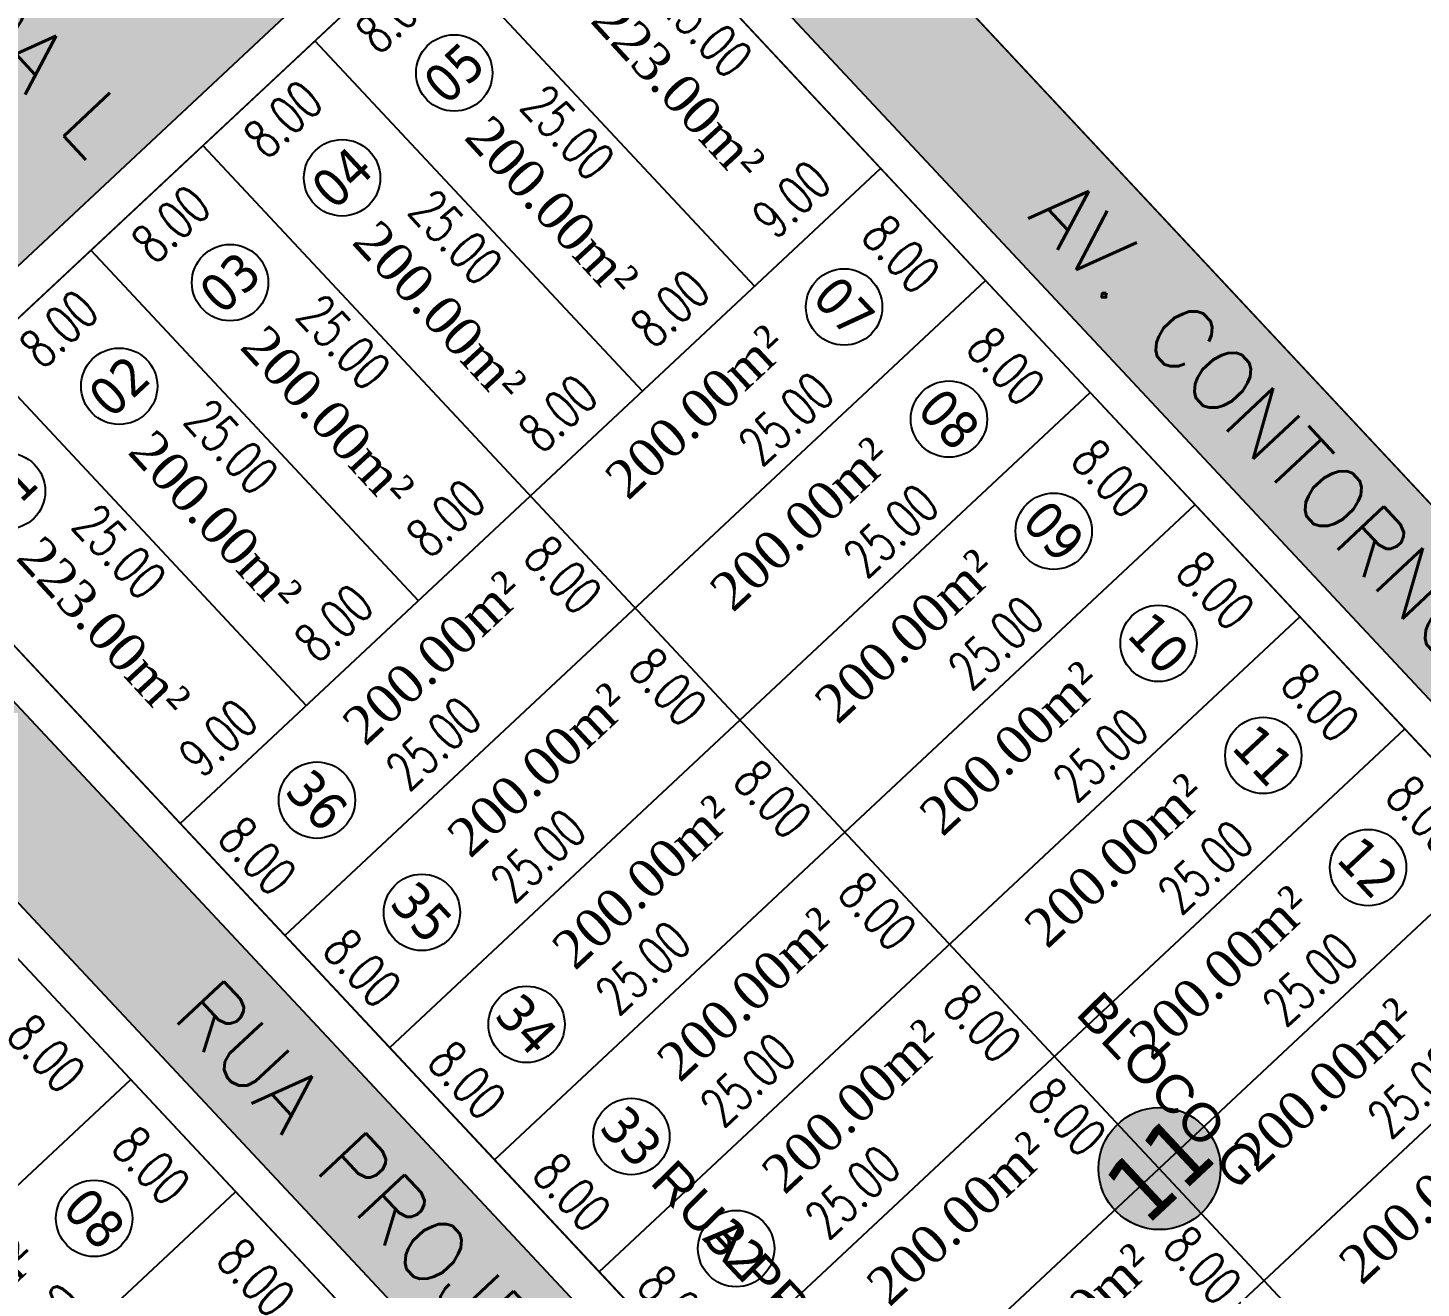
# Model space of a CAD drawing. Header units: metres. Extents: x 437145 to 437701, y 9614495 to 9615043.
# Drawn here: x 437514.5 to 437587.1, y 9614901.4 to 9614967.1 of the extents above; entities that cross this region are included whole.
import ezdxf
from ezdxf.enums import TextEntityAlignment as Align

# ---------------------------------------------------------------- set-up
doc = ezdxf.new("R2010")
doc.units = ezdxf.units.M
doc.header["$PDMODE"] = 35
doc.header["$PDSIZE"] = 0.1
for name, color, linetype in [('ADUTORA', 90, 'Continuous'), ('Auxiliar', 7, 'Continuous'), ('COTAS', 10, 'Continuous'), ('Layer3', 1, 'Continuous'), ('M_FIO', 32, 'Continuous'), ('ÁREA', 7, 'Continuous')]:
    doc.layers.add(name, color=color, linetype=linetype)
doc.styles.add('ARIAL', font='arial.ttf')
doc.styles.add('COTAS', font='romans.shx', dxfattribs={"width": 0.7})
doc.styles.add('symplex', font='simplex.shx', dxfattribs={"bigfont": 'bigfont.shx'})
doc.styles.add('tahoma', font='tahoma.ttf')
doc.styles.add('ÁREA', font='times.ttf', dxfattribs={"height": 2})
doc.dimstyles.new('C-75', dxfattribs={"dimtxt": 2, "dimasz": 0.2, "dimexe": 0, "dimexo": 0, "dimgap": 1, "dimtad": 0, "dimzin": 4, "dimdsep": 46, "dimtxsty": 'COTAS', "dimblk1": 'BOL-COT', "dimblk2": 'BOL-COT', "dimsah": 1, "dimcen": 0.1, "dimse1": 1, "dimse2": 1, "dimsd1": 1, "dimsd2": 1, "dimclrd": 8, "dimclre": 256, "dimaunit": 1, "dimadec": 3, "dimazin": 0, "dimtfac": 0.5, "dimtix": 1, "dimtmove": 0, "dimatfit": 3, "dimldrblk": 'BOL-COT', "dimfxl": 1, "dimtolj": 1, "dimtzin": 0, "dimarcsym": 0})

# ---------------------------------------------------------------- blocks, each defined once
blk = doc.blocks.new('*D647')
at = {"layer": 'Defpoints', "color": 0, "transparency": 16777216}
for p in [(2793.273579021707, 1125.55573988739), (2790.994144140942, 1117.555658841572), (2793.273863447621, 1117.555739892978)]:
    blk.add_point(p, dxfattribs=at)
at = {"layer": 'Layer3', "transparency": 16777216, "insert": (2790.994001927984, 1121.555658838777), "char_height": 2, "attachment_point": 5, "rotation": 270.0020370505597, "style": 'COTAS'}
blk.add_mtext('\\A1;8.00', dxfattribs=at)
blk = doc.blocks.new('BOL-COT')
at = {"layer": 'COTAS'}
for p, q in [((-1.999999999999943, 8.53e-14), (2, 8.53e-14)), ((0, -2.999999999999971), (0, 3.000000000000028))]:
    blk.add_line(p, q, dxfattribs=at)
blk.add_circle((0, 0), 0.4, dxfattribs=at)
blk = doc.blocks.new('*D648')
at = {"layer": 'Defpoints', "color": 0, "transparency": 16777216}
for p in [(2768.273797861788, 1119.39858525652), (2768.273863412579, 1117.554851064789), (2793.273863446806, 1117.555739896703)]:
    blk.add_point(p, dxfattribs=at)
at = {"layer": 'Layer3', "transparency": 16777216, "insert": (2780.773797878901, 1119.399029672477), "char_height": 2, "attachment_point": 5, "rotation": 0.00203705268987296, "style": 'COTAS'}
blk.add_mtext('\\A1;25.00', dxfattribs=at)
blk = doc.blocks.new('*D652')
at = {"layer": 'Defpoints', "color": 0, "transparency": 16777216}
for p in [(2793.273863447738, 1117.55573989484), (2790.994428563073, 1109.55565884187), (2793.274147872605, 1109.555739892978)]:
    blk.add_point(p, dxfattribs=at)
at = {"layer": 'Layer3', "transparency": 16777216, "insert": (2790.994286350639, 1113.555658842802), "char_height": 2, "attachment_point": 5, "rotation": 270.0020370430539, "style": 'COTAS'}
blk.add_mtext('\\A1;8.00', dxfattribs=at)
blk = doc.blocks.new('*D653')
at = {"layer": 'Defpoints', "color": 0, "transparency": 16777216}
for p in [(2768.274082287046, 1111.398585262108), (2768.274147837563, 1109.554851068515), (2793.274147871905, 1109.555739896703)]:
    blk.add_point(p, dxfattribs=at)
at = {"layer": 'Layer3', "transparency": 16777216, "insert": (2780.774082304217, 1111.399029676202), "char_height": 2, "attachment_point": 5, "rotation": 0.002037044152142905, "style": 'COTAS'}
blk.add_mtext('\\A1;25.00', dxfattribs=at)
blk = doc.blocks.new('*D657')
at = {"layer": 'Defpoints', "color": 0, "transparency": 16777216}
for p in [(2793.274147871788, 1109.55573989484), (2790.994712982757, 1101.555658851133), (2793.27443229683, 1101.55573990229)]:
    blk.add_point(p, dxfattribs=at)
at = {"layer": 'Layer3', "transparency": 16777216, "insert": (2790.994570770236, 1105.555658847408), "char_height": 2, "attachment_point": 5, "rotation": 270.0020370443069, "style": 'COTAS'}
blk.add_mtext('\\A1;8.00', dxfattribs=at)
blk = doc.blocks.new('*D658')
at = {"layer": 'Defpoints', "color": 0, "transparency": 16777216}
for p in [(2768.274366710845, 1103.398585258383), (2768.274432261498, 1101.554851075965), (2793.274432296132, 1101.555739906016)]:
    blk.add_point(p, dxfattribs=at)
at = {"layer": 'Layer3', "transparency": 16777216, "insert": (2780.774366728162, 1103.399029673408), "char_height": 2, "attachment_point": 5, "rotation": 0.0020370484209592315, "style": 'COTAS'}
blk.add_mtext('\\A1;25.00', dxfattribs=at)
blk = doc.blocks.new('*D722')
at = {"layer": 'Defpoints', "color": 0, "transparency": 16777216}
for p in [(2821.273511897508, 1127.716864643949), (2813.27357901088, 1125.556450350541), (2821.273579007505, 1125.556698887009)]:
    blk.add_point(p, dxfattribs=at)
at = {"layer": 'Layer3', "transparency": 16777216, "insert": (2817.273511899196, 1127.716740375716), "char_height": 2, "attachment_point": 5, "rotation": 0.001780011330904938, "style": 'COTAS'}
blk.add_mtext('\\A1;8.00', dxfattribs=at)
blk = doc.blocks.new('*D723')
at = {"layer": 'Defpoints', "color": 0, "transparency": 16777216}
for p in [(2813.272690180597, 1150.556414440605), (2821.272690175241, 1150.556698445561), (2821.272755836794, 1148.70710951123)]:
    blk.add_point(p, dxfattribs=at)
at = {"layer": 'Layer3', "transparency": 16777216, "insert": (2817.272755839471, 1148.706967508751), "char_height": 2, "attachment_point": 5, "rotation": 0.002034035671423687, "style": 'COTAS'}
blk.add_mtext('\\A1;8.00', dxfattribs=at)
blk = doc.blocks.new('*D724')
at = {"layer": 'Defpoints', "color": 0, "transparency": 16777216}
for p in [(2821.272690175241, 1150.556698445561), (2819.643103538745, 1125.556676815175), (2821.273579005642, 1125.556734783906)]:
    blk.add_point(p, dxfattribs=at)
at = {"layer": 'Layer3', "transparency": 16777216, "insert": (2819.642659123545, 1138.056658646003), "char_height": 2, "attachment_point": 5, "rotation": 270.0020370521852, "style": 'COTAS'}
blk.add_mtext('\\A1;25.00', dxfattribs=at)
blk = doc.blocks.new('*D725')
at = {"layer": 'Defpoints', "color": 0, "transparency": 16777216}
for p in [(2813.272690180771, 1150.556414023373), (2811.643103547942, 1125.556392389325), (2813.273579010181, 1125.556450357992)]:
    blk.add_point(p, dxfattribs=at)
at = {"layer": 'Layer3', "transparency": 16777216, "insert": (2811.642659133237, 1138.056374222016), "char_height": 2, "attachment_point": 5, "rotation": 270.002037049917, "style": 'COTAS'}
blk.add_mtext('\\A1;25.00', dxfattribs=at)
blk = doc.blocks.new('*D726')
at = {"layer": 'Defpoints', "color": 0, "transparency": 16777216}
for p in [(2829.273511892401, 1127.717149038199), (2821.273579005176, 1125.556734735477), (2829.273579001392, 1125.556983268219)]:
    blk.add_point(p, dxfattribs=at)
at = {"layer": 'Layer3', "transparency": 16777216, "insert": (2825.273511894294, 1127.717024771828), "char_height": 2, "attachment_point": 5, "rotation": 0.001779984650569426, "style": 'COTAS'}
blk.add_mtext('\\A1;8.00', dxfattribs=at)
blk = doc.blocks.new('*D727')
at = {"layer": 'Defpoints', "color": 0, "transparency": 16777216}
for p in [(2821.272690175707, 1150.556698821816), (2829.272690170469, 1150.556982830498), (2829.272755832883, 1148.707393901753)]:
    blk.add_point(p, dxfattribs=at)
at = {"layer": 'Layer3', "transparency": 16777216, "insert": (2825.272755835502, 1148.707251897413), "char_height": 2, "attachment_point": 5, "rotation": 0.002034062351822228, "style": 'COTAS'}
blk.add_mtext('\\A1;8.00', dxfattribs=at)
blk = doc.blocks.new('*D728')
at = {"layer": 'Defpoints', "color": 0, "transparency": 16777216}
for p in [(2829.272690170468, 1150.556982830498), (2827.643103535253, 1125.55696119645), (2829.273578999879, 1125.557019165116)]:
    blk.add_point(p, dxfattribs=at)
at = {"layer": 'Layer3', "transparency": 16777216, "insert": (2827.642659120547, 1138.056943029141), "char_height": 2, "attachment_point": 5, "rotation": 270.002037049917, "style": 'COTAS'}
blk.add_mtext('\\A1;25.00', dxfattribs=at)
blk = doc.blocks.new('*D729')
at = {"layer": 'Defpoints', "color": 0, "transparency": 16777216}
for p in [(2837.273511886972, 1127.717433495778), (2829.273579000577, 1125.557019200507), (2837.273578996968, 1125.557267736974)]:
    blk.add_point(p, dxfattribs=at)
at = {"layer": 'Layer3', "transparency": 16777216, "insert": (2833.273511888777, 1127.717309227544), "char_height": 2, "attachment_point": 5, "rotation": 0.001780011330956504, "style": 'COTAS'}
blk.add_mtext('\\A1;8.00', dxfattribs=at)
blk = doc.blocks.new('*D730')
at = {"layer": 'Defpoints', "color": 0, "transparency": 16777216}
for p in [(2829.272690172273, 1150.556983292434), (2837.272690166045, 1150.557267299253), (2837.272755828028, 1148.707678376097)]:
    blk.add_point(p, dxfattribs=at)
at = {"layer": 'Layer3', "transparency": 16777216, "insert": (2833.272755831142, 1148.707536372687), "char_height": 2, "attachment_point": 5, "rotation": 0.0020340490118521404, "style": 'COTAS'}
blk.add_mtext('\\A1;8.00', dxfattribs=at)
blk = doc.blocks.new('*D731')
at = {"layer": 'Defpoints', "color": 0, "transparency": 16777216}
for p in [(2837.272690166044, 1150.557267299253), (2835.643103528558, 1125.557245663343), (2837.273578995455, 1125.557303632009)]:
    blk.add_point(p, dxfattribs=at)
at = {"layer": 'Layer3', "transparency": 16777216, "insert": (2835.642659113853, 1138.057227496965), "char_height": 2, "attachment_point": 5, "rotation": 270.00203704991685, "style": 'COTAS'}
blk.add_mtext('\\A1;25.00', dxfattribs=at)
blk = doc.blocks.new('*D732')
at = {"layer": 'Defpoints', "color": 0, "transparency": 16777216}
for p in [(2845.273511881929, 1127.71771792728), (2837.273578996095, 1125.557303624558), (2845.273578992428, 1125.557552162889)]:
    blk.add_point(p, dxfattribs=at)
at = {"layer": 'Layer3', "transparency": 16777216, "insert": (2841.273511883763, 1127.717593658115), "char_height": 2, "attachment_point": 5, "rotation": 0.0017800246711844204, "style": 'COTAS'}
blk.add_mtext('\\A1;8.00', dxfattribs=at)
blk = doc.blocks.new('*D733')
at = {"layer": 'Defpoints', "color": 0, "transparency": 16777216}
for p in [(2837.272690166626, 1150.557267718348), (2845.272690161272, 1150.557551725167), (2845.272755823255, 1148.70796279456)]:
    blk.add_point(p, dxfattribs=at)
at = {"layer": 'Layer3', "transparency": 16777216, "insert": (2841.272755825933, 1148.707820791151), "char_height": 2, "attachment_point": 5, "rotation": 0.002034049011634416, "style": 'COTAS'}
blk.add_mtext('\\A1;8.00', dxfattribs=at)
blk = doc.blocks.new('*D734')
at = {"layer": 'Defpoints', "color": 0, "transparency": 16777216}
for p in [(2845.272690161271, 1150.557551725167), (2843.643103528209, 1125.557530091124), (2845.273578990623, 1125.557588059786)]:
    blk.add_point(p, dxfattribs=at)
at = {"layer": 'Layer3', "transparency": 16777216, "insert": (2843.642659113534, 1138.057511923814), "char_height": 2, "attachment_point": 5, "rotation": 270.0020370497836, "style": 'COTAS'}
blk.add_mtext('\\A1;25.00', dxfattribs=at)
blk = doc.blocks.new('*D735')
at = {"layer": 'Defpoints', "color": 0, "transparency": 16777216}
for p in [(2854.272761271766, 1148.557908017519), (2852.536903860537, 1125.557846293591), (2854.273578996154, 1125.557908038008)]:
    blk.add_point(p, dxfattribs=at)
at = {"layer": 'Layer3', "transparency": 16777216, "insert": (2852.536494998343, 1137.057846283346), "char_height": 2, "attachment_point": 5, "rotation": 270.0020370502701, "style": 'COTAS'}
blk.add_mtext('\\A1;23.00', dxfattribs=at)
blk = doc.blocks.new('*D736')
at = {"layer": 'Defpoints', "color": 0, "transparency": 16777216}
for p in [(2813.273511304741, 1127.460784379723), (2804.273579016061, 1125.556130377907), (2813.273579010182, 1125.556450357992)]:
    blk.add_point(p, dxfattribs=at)
at = {"layer": 'Layer3', "transparency": 16777216, "insert": (2808.773511307681, 1127.460624389681), "char_height": 2, "attachment_point": 5, "rotation": 0.002037056488560226, "style": 'COTAS'}
blk.add_mtext('\\A1;9.00', dxfattribs=at)
blk = doc.blocks.new('*D737')
at = {"layer": 'Defpoints', "color": 0, "transparency": 16777216}
for p in [(2845.273508262504, 1127.557888795021), (2845.273578991089, 1125.557589806947), (2854.27357899429, 1125.557908038008)]:
    blk.add_point(p, dxfattribs=at)
at = {"layer": 'Layer3', "transparency": 16777216, "insert": (2849.773508264105, 1127.558047910552), "char_height": 2, "attachment_point": 5, "rotation": 0.0020259218552181155, "style": 'COTAS'}
blk.add_mtext('\\A1;9.00', dxfattribs=at)
blk = doc.blocks.new('*D738')
at = {"layer": 'Defpoints', "color": 0, "transparency": 16777216}
for p in [(2854.27357899499, 1125.557908034283), (2851.994144115272, 1117.557826988465), (2854.273863420904, 1117.557908039871)]:
    blk.add_point(p, dxfattribs=at)
at = {"layer": 'Layer3', "transparency": 16777216, "insert": (2851.994001902314, 1121.557826985671), "char_height": 2, "attachment_point": 5, "rotation": 270.0020370505597, "style": 'COTAS'}
blk.add_mtext('\\A1;8.00', dxfattribs=at)
blk = doc.blocks.new('*D739')
at = {"layer": 'Defpoints', "color": 0, "transparency": 16777216}
for p in [(2829.273797834955, 1119.400753399688), (2829.273863385746, 1117.557019211683), (2854.273863420089, 1117.557908043596)]:
    blk.add_point(p, dxfattribs=at)
at = {"layer": 'Layer3', "transparency": 16777216, "insert": (2841.773797852127, 1119.401197815645), "char_height": 2, "attachment_point": 5, "rotation": 0.00203705268987296, "style": 'COTAS'}
blk.add_mtext('\\A1;25.00', dxfattribs=at)
blk = doc.blocks.new('*D740')
at = {"layer": 'Defpoints', "color": 0, "transparency": 16777216}
for p in [(2804.273579016061, 1125.556130377907), (2804.273863442789, 1117.556130381632), (2806.066027739051, 1117.556194099061)]:
    blk.add_point(p, dxfattribs=at)
at = {"layer": 'Layer3', "transparency": 16777216, "insert": (2806.065885525686, 1121.556194097198), "char_height": 2, "attachment_point": 5, "rotation": 270.0020370563956, "style": 'COTAS'}
blk.add_mtext('\\A1;8.00', dxfattribs=at)
blk = doc.blocks.new('*D741')
at = {"layer": 'Defpoints', "color": 0, "transparency": 16777216}
for p in [(2825.176768655447, 1125.379017811599), (2825.177053081594, 1117.37901781905), (2827.707675359877, 1117.379107790943)]:
    blk.add_point(p, dxfattribs=at)
at = {"layer": 'Layer3', "transparency": 16777216, "insert": (2827.707533146803, 1121.379107792261), "char_height": 2, "attachment_point": 5, "rotation": 270.00203705222765, "style": 'COTAS'}
blk.add_mtext('\\A1;8.00', dxfattribs=at)
blk = doc.blocks.new('*D742')
at = {"layer": 'Defpoints', "color": 0, "transparency": 16777216}
for p in [(2829.273073322261, 1119.592202477488), (2804.273863756529, 1117.547313653264), (2829.273863426026, 1117.557019213545)]:
    blk.add_point(p, dxfattribs=at)
at = {"layer": 'Layer3', "transparency": 16777216, "insert": (2816.773073487513, 1119.587349697347), "char_height": 2, "attachment_point": 5, "rotation": 0.022243504855019167, "style": 'COTAS'}
blk.add_mtext('\\A1;25.00', dxfattribs=at)
blk = doc.blocks.new('*D743')
at = {"layer": 'Defpoints', "color": 0, "transparency": 16777216}
for p in [(2854.273863420904, 1117.557908039871), (2851.99442854107, 1109.557826992439), (2854.274147845945, 1109.557908043596)]:
    blk.add_point(p, dxfattribs=at)
at = {"layer": 'Layer3', "transparency": 16777216, "insert": (2851.99428632855, 1113.557826990576), "char_height": 2, "attachment_point": 5, "rotation": 270.002037044306, "style": 'COTAS'}
blk.add_mtext('\\A1;8.00', dxfattribs=at)
blk = doc.blocks.new('*D744')
at = {"layer": 'Defpoints', "color": 0, "transparency": 16777216}
for p in [(2829.27408226025, 1111.400753410864), (2829.274147810904, 1109.557019217271), (2854.274147845247, 1109.557908047322)]:
    blk.add_point(p, dxfattribs=at)
at = {"layer": 'Layer3', "transparency": 16777216, "insert": (2841.77408227742, 1111.401197825889), "char_height": 2, "attachment_point": 5, "rotation": 0.002037048421005068, "style": 'COTAS'}
blk.add_mtext('\\A1;25.00', dxfattribs=at)
blk = doc.blocks.new('*D745')
at = {"layer": 'Defpoints', "color": 0, "transparency": 16777216}
for p in [(2804.273863441859, 1117.556130381632), (2804.274147867714, 1109.556130383495), (2806.06631216415, 1109.556194100728)]:
    blk.add_point(p, dxfattribs=at)
at = {"layer": 'Layer3', "transparency": 16777216, "insert": (2806.066169951222, 1113.556194099797), "char_height": 2, "attachment_point": 5, "rotation": 270.0020370501418, "style": 'COTAS'}
blk.add_mtext('\\A1;8.00', dxfattribs=at)
blk = doc.blocks.new('*D746')
at = {"layer": 'Defpoints', "color": 0, "transparency": 16777216}
for p in [(2825.177053080547, 1117.379017815325), (2825.177337506577, 1109.379017822775), (2827.707959786315, 1109.379107794632)]:
    blk.add_point(p, dxfattribs=at)
at = {"layer": 'Layer3', "transparency": 16777216, "insert": (2827.707817573299, 1113.379107801575), "char_height": 2, "attachment_point": 5, "rotation": 270.00203705139387, "style": 'COTAS'}
blk.add_mtext('\\A1;8.00', dxfattribs=at)
blk = doc.blocks.new('*D747')
at = {"layer": 'Defpoints', "color": 0, "transparency": 16777216}
for p in [(2829.273357747963, 1111.592202486801), (2804.274148181512, 1109.547313655126), (2829.274147851882, 1109.557019217271)]:
    blk.add_point(p, dxfattribs=at)
at = {"layer": 'Layer3', "transparency": 16777216, "insert": (2816.773357912779, 1111.587349705729), "char_height": 2, "attachment_point": 5, "rotation": 0.02224350912310243, "style": 'COTAS'}
blk.add_mtext('\\A1;25.00', dxfattribs=at)
blk = doc.blocks.new('*D748')
at = {"layer": 'Defpoints', "color": 0, "transparency": 16777216}
for p in [(2854.27414784513, 1109.557908045459), (2851.994712963491, 1101.557827001802), (2854.274432269996, 1101.557908052909)]:
    blk.add_point(p, dxfattribs=at)
at = {"layer": 'Layer3', "transparency": 16777216, "insert": (2851.994570751058, 1105.557826998077), "char_height": 2, "attachment_point": 5, "rotation": 270.00203704305625, "style": 'COTAS'}
blk.add_mtext('\\A1;8.00', dxfattribs=at)
blk = doc.blocks.new('*D749')
at = {"layer": 'Defpoints', "color": 0, "transparency": 16777216}
for p in [(2829.274366684222, 1103.400753412726), (2829.274432235013, 1101.557019224721), (2854.274432269298, 1101.557908056635)]:
    blk.add_point(p, dxfattribs=at)
at = {"layer": 'Layer3', "transparency": 16777216, "insert": (2841.774366701365, 1103.401197828683), "char_height": 2, "attachment_point": 5, "rotation": 0.00203705268987296, "style": 'COTAS'}
blk.add_mtext('\\A1;25.00', dxfattribs=at)
blk = doc.blocks.new('*D750')
at = {"layer": 'Defpoints', "color": 0, "transparency": 16777216}
for p in [(2804.274147866027, 1109.55613038722), (2804.274432291999, 1101.556130396533), (2806.066596589017, 1101.556194113793)]:
    blk.add_point(p, dxfattribs=at)
at = {"layer": 'Layer3', "transparency": 16777216, "insert": (2806.066454376031, 1105.556194109137), "char_height": 2, "attachment_point": 5, "rotation": 270.0020370509775, "style": 'COTAS'}
blk.add_mtext('\\A1;8.00', dxfattribs=at)
blk = doc.blocks.new('*D751')
at = {"layer": 'Defpoints', "color": 0, "transparency": 16777216}
for p in [(2825.177337504714, 1109.379017822775), (2825.177621931502, 1101.379017830226), (2827.708244212374, 1101.379107802322)]:
    blk.add_point(p, dxfattribs=at)
at = {"layer": 'Layer3', "transparency": 16777216, "insert": (2827.70810199898, 1105.379107795987), "char_height": 2, "attachment_point": 5, "rotation": 270.0020370568134, "style": 'COTAS'}
blk.add_mtext('\\A1;8.00', dxfattribs=at)
blk = doc.blocks.new('*D752')
at = {"layer": 'Defpoints', "color": 0, "transparency": 16777216}
for p in [(2829.273642172648, 1103.592202483076), (2804.274432605622, 1101.547313666302), (2829.274432276108, 1101.557019222858)]:
    blk.add_point(p, dxfattribs=at)
at = {"layer": 'Layer3', "transparency": 16777216, "insert": (2816.773642337406, 1103.587349704797), "char_height": 2, "attachment_point": 5, "rotation": 0.022243496316400393, "style": 'COTAS'}
blk.add_mtext('\\A1;25.00', dxfattribs=at)
blk = doc.blocks.new('*D753')
at = {"layer": 'Defpoints', "color": 0, "transparency": 16777216}
for p in [(2854.274432271859, 1101.55790805291), (2851.994997392258, 1093.557827003134), (2854.274716698589, 1093.557908054772)]:
    blk.add_point(p, dxfattribs=at)
at = {"layer": 'Layer3', "transparency": 16777216, "insert": (2851.994855178893, 1097.557827002202), "char_height": 2, "attachment_point": 5, "rotation": 270.002037056395, "style": 'COTAS'}
blk.add_mtext('\\A1;8.00', dxfattribs=at)
blk = doc.blocks.new('*D754')
at = {"layer": 'Defpoints', "color": 0, "transparency": 16777216}
for p in [(2829.274651112411, 1095.400753433216), (2829.274716662791, 1093.557019232172), (2854.274716696958, 1093.557908058497)]:
    blk.add_point(p, dxfattribs=at)
at = {"layer": 'Layer3', "transparency": 16777216, "insert": (2841.774651129495, 1095.401197846378), "char_height": 2, "attachment_point": 5, "rotation": 0.0020370398832807433, "style": 'COTAS'}
blk.add_mtext('\\A1;25.00', dxfattribs=at)
blk = doc.blocks.new('*D755')
at = {"layer": 'Defpoints', "color": 0, "transparency": 16777216}
for p in [(2804.274432293862, 1101.556130396533), (2804.274716719834, 1093.556130396533), (2806.066881014, 1093.556194113792)]:
    blk.add_point(p, dxfattribs=at)
at = {"layer": 'Layer3', "transparency": 16777216, "insert": (2806.066738801014, 1097.556194113792), "char_height": 2, "attachment_point": 5, "rotation": 270.0020370509751, "style": 'COTAS'}
blk.add_mtext('\\A1;8.00', dxfattribs=at)
blk = doc.blocks.new('*D756')
at = {"layer": 'Defpoints', "color": 0, "transparency": 16777216}
for p in [(2825.177621933248, 1101.379017828363), (2825.177906358522, 1093.379017837676), (2827.708528639161, 1093.379107809294)]:
    blk.add_point(p, dxfattribs=at)
at = {"layer": 'Layer3', "transparency": 16777216, "insert": (2827.708386426524, 1097.379107799712), "char_height": 2, "attachment_point": 5, "rotation": 270.00203704597493, "style": 'COTAS'}
blk.add_mtext('\\A1;8.00', dxfattribs=at)
blk = doc.blocks.new('*D757')
at = {"layer": 'Defpoints', "color": 0, "transparency": 16777216}
for p in [(2829.273926599402, 1095.592202484938), (2804.274717033515, 1093.547313664439), (2829.274716703768, 1093.557019232172)]:
    blk.add_point(p, dxfattribs=at)
at = {"layer": 'Layer3', "transparency": 16777216, "insert": (2816.773926764275, 1095.587349701072), "char_height": 2, "attachment_point": 5, "rotation": 0.022243521929810186, "style": 'COTAS'}
blk.add_mtext('\\A1;25.00', dxfattribs=at)
blk = doc.blocks.new('*D758')
at = {"layer": 'Defpoints', "color": 0, "transparency": 16777216}
for p in [(2854.27471669498, 1093.557908056635), (2851.995281816251, 1085.557827016089), (2854.275001122, 1085.557908067811)]:
    blk.add_point(p, dxfattribs=at)
at = {"layer": 'Layer3', "transparency": 16777216, "insert": (2851.995139602741, 1089.557827010502), "char_height": 2, "attachment_point": 5, "rotation": 270.00203705848185, "style": 'COTAS'}
blk.add_mtext('\\A1;8.00', dxfattribs=at)
blk = doc.blocks.new('*D759')
at = {"layer": 'Defpoints', "color": 0, "transparency": 16777216}
for p in [(2829.274935535336, 1087.400753431353), (2829.275001085853, 1085.557019241485), (2854.275001120253, 1085.557908069673)]:
    blk.add_point(p, dxfattribs=at)
at = {"layer": 'Layer3', "transparency": 16777216, "insert": (2841.774935552536, 1087.401197845447), "char_height": 2, "attachment_point": 5, "rotation": 0.002037044152142905, "style": 'COTAS'}
blk.add_mtext('\\A1;25.00', dxfattribs=at)
blk = doc.blocks.new('*D760')
at = {"layer": 'Defpoints', "color": 0, "transparency": 16777216}
for p in [(2804.274716717041, 1093.556130396533), (2804.275001142838, 1085.556130407709), (2806.067165432987, 1085.556194124929)]:
    blk.add_point(p, dxfattribs=at)
at = {"layer": 'Layer3', "transparency": 16777216, "insert": (2806.067023220089, 1089.556194119341), "char_height": 2, "attachment_point": 5, "rotation": 270.00203704972733, "style": 'COTAS'}
blk.add_mtext('\\A1;8.00', dxfattribs=at)
blk = doc.blocks.new('*D761')
at = {"layer": 'Defpoints', "color": 0, "transparency": 16777216}
for p in [(2825.177906355494, 1093.379017833951), (2825.178190781467, 1085.379017841401), (2827.708813061816, 1085.379107813239)]:
    blk.add_point(p, dxfattribs=at)
at = {"layer": 'Layer3', "transparency": 16777216, "insert": (2827.70867084883, 1089.379107812751), "char_height": 2, "attachment_point": 5, "rotation": 270.00203705097704, "style": 'COTAS'}
blk.add_mtext('\\A1;8.00', dxfattribs=at)
blk = doc.blocks.new('*D762')
at = {"layer": 'Defpoints', "color": 0, "transparency": 16777216}
for p in [(2829.274211022579, 1087.592202497977), (2804.275001456577, 1085.547313673753), (2829.275001126947, 1085.557019241485)]:
    blk.add_point(p, dxfattribs=at)
at = {"layer": 'Layer3', "transparency": 16777216, "insert": (2816.774211187394, 1087.587349714111), "char_height": 2, "attachment_point": 5, "rotation": 0.022243521929712785, "style": 'COTAS'}
blk.add_mtext('\\A1;25.00', dxfattribs=at)
blk = doc.blocks.new('*D763')
at = {"layer": 'Defpoints', "color": 0, "transparency": 16777216}
for p in [(2854.275001122117, 1085.557908069674), (2851.995566240187, 1077.557827020412), (2854.275285547042, 1077.557908071536)]:
    blk.add_point(p, dxfattribs=at)
at = {"layer": 'Layer3', "transparency": 16777216, "insert": (2851.995424027724, 1081.55782701948), "char_height": 2, "attachment_point": 5, "rotation": 270.0020370434717, "style": 'COTAS'}
blk.add_mtext('\\A1;8.00', dxfattribs=at)
blk = doc.blocks.new('*D764')
at = {"layer": 'Defpoints', "color": 0, "transparency": 16777216}
for p in [(2829.275219960896, 1079.400753436941), (2829.275285511825, 1077.557019241485), (2854.275285546226, 1077.557908075261)]:
    blk.add_point(p, dxfattribs=at)
at = {"layer": 'Layer3', "transparency": 16777216, "insert": (2841.775219978096, 1079.401197853829), "char_height": 2, "attachment_point": 5, "rotation": 0.0020370569587351227, "style": 'COTAS'}
blk.add_mtext('\\A1;25.00', dxfattribs=at)
blk = doc.blocks.new('*D765')
at = {"layer": 'Defpoints', "color": 0, "transparency": 16777216}
for p in [(2825.08428081657, 1086.792616192582), (2825.084565242485, 1078.792616201895), (2827.615187528974, 1078.792706173715)]:
    blk.add_point(p, dxfattribs=at)
at = {"layer": 'Layer3', "transparency": 16777216, "insert": (2827.615045316017, 1082.792706171382), "char_height": 2, "attachment_point": 5, "rotation": 270.0020370505606, "style": 'COTAS'}
blk.add_mtext('\\A1;8.00', dxfattribs=at)
blk = doc.blocks.new('*D767')
at = {"layer": 'Defpoints', "color": 0, "transparency": 16777216}
for p in [(2829.27550438726, 1071.400753440666), (2829.275569937914, 1069.557019247073), (2854.275569972198, 1069.557908077124)]:
    blk.add_point(p, dxfattribs=at)
at = {"layer": 'Layer3', "transparency": 16777216, "insert": (2841.775504404402, 1071.401197855692), "char_height": 2, "attachment_point": 5, "rotation": 0.002037048421005068, "style": 'COTAS'}
blk.add_mtext('\\A1;25.00', dxfattribs=at)
blk = doc.blocks.new('*D769')
at = {"layer": 'Defpoints', "color": 0, "transparency": 16777216}
for p in [(2824.961315180781, 1076.326749435025), (2824.961599607801, 1068.326749442476), (2827.492221887626, 1068.326839414646)]:
    blk.add_point(p, dxfattribs=at)
at = {"layer": 'Layer3', "transparency": 16777216, "insert": (2827.492079674115, 1072.326839413825), "char_height": 2, "attachment_point": 5, "rotation": 270.0020370584808, "style": 'COTAS'}
blk.add_mtext('\\A1;8.00', dxfattribs=at)
blk = doc.blocks.new('*D770')
at = {"layer": 'Defpoints', "color": 0, "transparency": 16777216}
for p in [(2829.274779874042, 1071.592202518466), (2804.275570308406, 1069.547313684929), (2829.275569977962, 1069.557019247073)]:
    blk.add_point(p, dxfattribs=at)
at = {"layer": 'Layer3', "transparency": 16777216, "insert": (2816.774780039264, 1071.587349737394), "char_height": 2, "attachment_point": 5, "rotation": 0.022243509123830087, "style": 'COTAS'}
blk.add_mtext('\\A1;25.00', dxfattribs=at)
blk = doc.blocks.new('*D772')
at = {"layer": 'Defpoints', "color": 0, "transparency": 16777216}
for p in [(2829.275788812301, 1063.400753453705), (2829.275854362956, 1061.557019254524), (2854.275854397182, 1061.557908084574)]:
    blk.add_point(p, dxfattribs=at)
at = {"layer": 'Layer3', "transparency": 16777216, "insert": (2841.775788829414, 1063.40119786873), "char_height": 2, "attachment_point": 5, "rotation": 0.002037048421005068, "style": 'COTAS'}
blk.add_mtext('\\A1;25.00', dxfattribs=at)
blk = doc.blocks.new('atutu')
h = blk.add_hatch(color=252)
h.dxf.hatch_style = 1
h.paths.add_polyline_path([(2863.27140678136, 1159.558238957408), (2832.441365581961, 1159.557143029156), (2829.269912204845, 1162.728995614085), (2829.271411739139, 1186.557193566445), (2822.271411752119, 1186.556761926371), (2822.269912194019, 1162.728213547128), (2819.09828051572, 1159.556668717745), (2712.443942977023, 1159.552877426478), (2709.272258869338, 1162.724336050782), (2709.271411981923, 1186.548470260906), (2702.271411822259, 1186.552842710498), (2702.272258873936, 1162.724087221879), (2699.100800246664, 1159.552403111342), (2531.943943363696, 1159.546461113128), (2528.772258974577, 1162.717918372113), (2528.771411935881, 1186.546327062282), (2521.771411945776, 1186.546083545643), (2521.772258983716, 1162.717701955098), (2518.600845955045, 1159.545986803579), (2436.443943144952, 1159.54306633431), (2433.2734401203, 1162.71334396522), (2433.272602327134, 1186.281645370978), (2426.272602420324, 1186.281645370978), (2426.281634772279, 928.7582939084205), (2433.281757170125, 928.7429307180973), (2433.279530455964, 991.3835418525669), (2436.438828028122, 994.5430630039009), (2521.436665092793, 994.5460849482151), (2521.436663749652, 994.5460745378914), (2524.218322191311, 994.5462978762192), (2531.21832219556, 994.5462978762192), (2534.779809492489, 994.5465489349843), (2534.768827719056, 994.5465589541527), (2792.106664956047, 994.5557081423284), (2795.278350587318, 991.384248027909), (2795.280577226275, 928.7558006759319), (2802.280577230408, 928.7558006759319), (2802.278350192495, 991.3954800054016), (2805.438827599015, 994.5561821426782), (2853.117648044625, 994.5578772801491), (2856.278350169154, 991.3973998952242), (2856.280577190186, 928.7582247092904), (2863.271366820345, 928.7582182477745)])
h.paths.add_polyline_path([(2612.272733265674, 1149.377741661254), (2612.277876275673, 1004.720887549552), (2609.106416146004, 1001.549201898608), (2561.449562127493, 1001.547507541585), (2558.277876297152, 1004.718967855308), (2558.272733288899, 1149.375821790058), (2561.444193402853, 1152.547507431689), (2609.101047624275, 1152.549201786849)], flags=16)
h.paths.add_polyline_path([(2619.272733261599, 1149.377990736025), (2622.444193176891, 1152.549676178354), (2670.101047609316, 1152.551370531651), (2673.272733240237, 1149.379910415369), (2673.277876248957, 1004.723056471306), (2670.106415938784, 1001.551370641547), (2622.449562099786, 1001.549676290113), (2619.277876271133, 1004.721136598247)], flags=16)
h.paths.add_polyline_path([(2551.272733292741, 1149.375572922039), (2551.277876301635, 1004.71871880475), (2548.106416166318, 1001.54703315008), (2500.449561969459, 1001.545338791195), (2497.277876336617, 1004.716798911202), (2497.27273331678, 1149.373653047118), (2500.444193430443, 1152.545338683161), (2548.101047658676, 1152.547033038321)], flags=16)
h.paths.add_polyline_path([(2680.272733235522, 1149.38015928525), (2683.444193349302, 1152.551844926882), (2731.101047563856, 1152.553539282042), (2734.272733212822, 1149.382079150859), (2734.277876221657, 1004.725225419137), (2731.106415716897, 1001.553539395663), (2683.449562278367, 1001.551845034915), (2680.27787624494, 1004.723305547941)], flags=16)
h.paths.add_polyline_path([(2490.272733319516, 1149.373404180962), (2490.27787634011, 1004.716550035733), (2487.106416225748, 1001.544864403415), (2436.452177504509, 1001.543063480738), (2433.279056522612, 1004.715958876866), (2433.27391435121, 1149.372558730054), (2436.44419347503, 1152.54306327771), (2487.101047690341, 1152.544864293519)], flags=16)
h.paths.add_polyline_path([(2741.272733208806, 1149.382328035641), (2744.444193322643, 1152.554013671684), (2792.101047538128, 1152.555708026844), (2795.272733186803, 1149.384247895661), (2795.277876196395, 1004.727393774647), (2792.106416082732, 1001.555708140466), (2744.449562452292, 1001.55401378158), (2741.277876218456, 1004.725474493909)], flags=16)
h.paths.add_polyline_path([(2802.272733183892, 1149.384496780443), (2805.444193296857, 1152.556182418349), (2853.101047503611, 1152.557876775372), (2856.272733159736, 1149.386416634875), (2856.277876169678, 1004.729562517586), (2853.106416056015, 1001.557876883405), (2805.449561822776, 1001.556182530108), (2802.277876191855, 1004.727642640802)], flags=16)
at = {"layer": 'Layer3'}
h = blk.add_hatch(color=101, dxfattribs=at)
h.dxf.hatch_style = 1
h.set_gradient(color1=(131, 236, 156), color2=(83, 228, 117), one_color=1, tint=0.6100000143051147)
h.paths.add_polyline_path([(2831.601695272804, 1075.356655158433, 1), (2826.973493635446, 1079.726894246745, 1)])
at = {"layer": 'Layer3', "color": 0}
for points in [[(2829.271410125623, 1186.552887119684), (2863.271410113399, 1186.554095730516), (2863.271365478309, 928.7582078374508), (2435.280574230909, 928.7586033831868)], [(2863.280575853214, 928.758207835588), (2863.272299075756, 1161.558227075595)], [(2806.272690184322, 1150.556201463896), (2852.272690140608, 1150.55783691104)], [(2813.272690179898, 1150.556451132852), (2813.273579010414, 1125.556451153341)], [(2821.272690174543, 1150.55673554014), (2821.273579005292, 1125.556735566217)], [(2829.272690169887, 1150.557019947427), (2829.277916496236, 1003.557019297364)], [(2837.272690164531, 1150.5573059212), (2837.273578996037, 1125.557305941689)], [(2845.272690159933, 1150.557590579945), (2845.273578991438, 1125.557590604159)], [(2793.277845401748, 1005.55573938075), (2793.272761299532, 1148.555739250365)], [(2804.277845394705, 1005.556130463588), (2804.272761292605, 1148.556130353692)], [(2854.277845375147, 1005.557908125553), (2854.272761272581, 1148.557907993305)], [(2804.273579015129, 1125.556130377907), (2854.273578996037, 1125.557908036146)], [(2743.273863376258, 1117.553962231013), (2793.273863446806, 1117.555739896703)], [(2804.273863349017, 1117.556131180707), (2854.273863419449, 1117.557908842671)], [(2743.274147802173, 1109.553962238464), (2793.274147871906, 1109.555739896703)], [(2804.274147775921, 1109.556131186295), (2854.274147845712, 1109.557908848259)], [(2804.274432201893, 1101.556131197471), (2854.274432269589, 1101.557908853847)], [(2804.274716626993, 1093.556131199333), (2854.27471669562, 1093.557908859435)], [(2804.275001052849, 1085.556131203058), (2854.275001120661, 1085.557908870611)], [(2804.275285479695, 1077.556131212372), (2854.275285546575, 1077.557908874336)], [(2804.275569904794, 1069.556131212372), (2854.275569972606, 1069.557908878061)]]:
    blk.add_lwpolyline(points, dxfattribs=at)
for centre, radius in [((2809.517483139551, 1144.36795552853), 1.990958139869911), ((2817.517483134836, 1144.368239956307), 1.990958139869911), ((2825.425060530159, 1144.368485635477), 1.990958139869911), ((2833.425060528587, 1144.368805531743), 1.990958139869911), ((2841.425060520904, 1144.369054487306), 1.990958139869911), ((2810.313048935693, 1121.568121809843), 1.990958139869911), ((2847.943753956201, 1121.578276472497), 1.990958139869911), ((2786.944038407959, 1113.576108321878), 1.990958139869911), ((2810.313333763416, 1113.559304287988), 1.990958139869911), ((2847.944038381125, 1113.578276470635), 1.990958139869911), ((2810.313617784728, 1105.568121826607), 1.990958139869911), ((2847.944322805293, 1105.57827648181), 1.990958139869911), ((2810.313902212505, 1097.568121832195), 1.990958139869911), ((2847.94460723406, 1097.578276487398), 1.990958139869911), ((2810.314186635684, 1089.568121834058), 1.990958139869911), ((2847.944891656191, 1089.578276489261), 1.990958139869911), ((2847.94517608228, 1081.578276502299), 1.990958139869911), ((2829.287594452582, 1077.541754257265), 3.182736247992434)]:
    blk.add_circle(centre, radius, dxfattribs=at)
at = {"layer": 'M_FIO'}
for points in [[(2863.271405439324, 1159.558228547084), (2863.271405439324, 1159.558228547084), (2863.271365478309, 928.7582078374508), (2856.28057584815, 928.7582142989668)], [(2805.444191953715, 1152.556172008026), (2853.101046161692, 1152.557866365048)], [(2805.444191954821, 1152.556172008026), (2853.101046162798, 1152.557866365048)], [(2795.277874853253, 1004.72738336246), (2795.272731843661, 1149.384237485337)], [(2795.277874854359, 1004.72738336246), (2795.272731844767, 1149.384237485337)], [(2802.277874848713, 1004.727632232341), (2802.27273184075, 1149.384486370119)], [(2802.277874849819, 1004.727632232341), (2802.272731841857, 1149.384486370119)], [(2856.277874826536, 1004.729552109125), (2856.272731816595, 1149.386406222689)], [(2856.277874827642, 1004.729552109125), (2856.2727318177, 1149.386406222689)]]:
    blk.add_lwpolyline(points, dxfattribs=at)
at = {"layer": 'ADUTORA', "color": 7, "style": 'symplex'}
blk.add_text('RUA.PROJETADA L', height=3.284297485517897, rotation=270.0256716937466, dxfattribs=at).set_placement((2825.946646369144, 1173.465395015064), align=Align.MIDDLE_CENTER)
for s, p in [('RUA PROJETADA G', (2797.026566970535, 1118.543453418049)), ('AV. CONTORNO LESTE', (2858.100957446231, 1118.543453418049))]:
    blk.add_text(s, height=3.284297485517897, rotation=270.0256716937466, dxfattribs=at).set_placement(p)
at = {"layer": 'Layer3', "color": 5, "char_height": 1.999999999999999, "attachment_point": 5, "style": 'tahoma'}
for s, insert, rotation in [('\\A1;01', (2809.517483140715, 1144.367955530393), 0.0020370548664193034), ('\\A1;02', (2817.517483134894, 1144.368239961895), 0.0020370548664193034), ('\\A1;03', (2825.425060531381, 1144.368485641065), 0.0020370548664193034), ('\\A1;04', (2833.42506052946, 1144.368805535469), 0.0020370548664193034), ('\\A1;05', (2841.42506052102, 1144.369054492894), 0.0020370548664193034), ('\\A1;07', (2847.943753957539, 1121.578276479948), 270.0497252510426), ('\\A1;36', (2810.313048935869, 1121.568121809843), 270.0497252510426), ('\\A1;08', (2786.944038409997, 1113.576108327466), 270.0497252510426), ('\\A1;08', (2847.944038382348, 1113.57827647436), 270.0497252510426), ('\\A1;35', (2810.313333360618, 1113.568121817294), 270.0497252510426), ('\\A1;34', (2810.313617784903, 1105.56812182847), 270.0497252510426), ('\\A1;09', (2847.944322807505, 1105.578276491123), 270.0497252510426), ('\\A1;33', (2810.31390221268, 1097.56812183592), 270.0497252510426), ('\\A1;10', (2847.944607235224, 1097.578276492986), 270.0497252510426), ('\\A1;32', (2810.314186635917, 1089.568121834058), 270.0497252510426), ('\\A1;11', (2847.944891657297, 1089.578276492986), 270.0497252510426), ('\\A1;12', (2847.945176084317, 1081.578276507887), 270.0497252510426)]:
    blk.add_mtext(s, dxfattribs=dict(at, insert=insert, rotation=rotation))
at = {"layer": 'Layer3', "color": 1, "insert": (2829.287594454212, 1077.541774707246), "char_height": 3.499999999999999, "attachment_point": 5, "rotation": 0.0020370548664193034, "style": 'tahoma'}
blk.add_mtext('\\A1;11', dxfattribs=at)
at = {"layer": 'ÁREA', "linetype": 'Continuous', "lineweight": -2, "extrusion": (-0.0006588081243978001, -0.02622673469559521, 0.9996558029437245), "style": 'ÁREA'}
for s, p in [('223.00m²', (2777.848386481259, 1211.120201680754, -36.2984989333426)), ('200.00m²', (2793.876057708877, 1211.581294893419, -36.31059988260132)), ('200.00m²', (2801.873527757296, 1211.782404389734, -36.31587780809944)), ('200.00m²', (2809.870997799788, 1211.98351382069, -36.32115573263924))]:
    blk.add_text(s, height=1.999999999999999, rotation=270.9999999799873, dxfattribs=at).set_placement(p)
at = {"layer": 'ÁREA', "linetype": 'Continuous', "lineweight": -2, "extrusion": (-0.0006588081243978, -0.0262267346955952, 0.9996558029437244), "style": 'ÁREA'}
for s, p in [('200.00m²', (2785.878587663392, 1211.380185477275, -36.30532195891611)), ('223.00m²', (2818.835420480377, 1212.150887585077, -36.32554829698991))]:
    blk.add_text(s, height=1.999999999999999, rotation=270.9999999799873, dxfattribs=at).set_placement(p)
at = {"layer": 'ÁREA', "linetype": 'Continuous', "lineweight": -2, "extrusion": (0.0262307824511418, -0.0004708427962515, 0.9996558029437244), "style": 'ÁREA'}
for p in [(1172.182644201288, -2792.615636008517, 68.73643365173), (1163.433037386247, -2750.533513046626, 67.63202868927165), (1164.529979414153, -2811.502656671312, 69.23210539725626), (1156.531273013053, -2811.6464684743, 69.2358796001763), (1148.532566630829, -2811.790280291095, 69.23965380331586), (1140.533860235419, -2811.934092099802, 69.24342800632598), (1132.535153856796, -2812.077903909605, 69.24720220933754), (1124.536447461481, -2812.221715723545, 69.25097641253687), (1116.537741060424, -2812.365527528982, 69.25475061535376)]:
    blk.add_text('200.00m²', height=1.999999999999999, rotation=270.9999999484056, dxfattribs=at).set_placement(p)
at = {"layer": 'ÁREA', "linetype": 'Continuous', "lineweight": -2, "extrusion": (0.02623078245114181, -0.0004708427962515001, 0.9996558029437245), "style": 'ÁREA'}
for p in [(1172.528685783517, -2811.358844864594, 69.22833119404541), (1164.18393780245, -2792.759447833764, 68.74020785482574), (1156.185231412645, -2792.903259643359, 68.74398205788461), (1148.186525019247, -2793.047071460352, 68.74775626111125), (1140.187818631266, -2793.190883267762, 68.75153046406548), (1132.189112248932, -2793.334695078386, 68.75530466717866), (1124.19040585725, -2793.478506887197, 68.75907887034069)]:
    blk.add_text('200.00m²', height=1.999999999999999, rotation=270.9999999484056, dxfattribs=at).set_placement(p)
at = {"layer": 'Layer3', "color": 0}
for p1, p2, distance, picture, middle in [((2813.272690180771, 1150.556414023373), (2813.273579010182, 1125.556450357992), -1.6304754632706426, '*D725', (2811.642659133237, 1138.056374222016)), ((2813.272690180597, 1150.556414440605), (2821.272690175241, 1150.556698445561), -1.8495889354965083, '*D723', (2817.272755839471, 1148.706967508751)), ((2821.272690175241, 1150.556698445561), (2821.273579005641, 1125.556734783906), -1.6304754679263485, '*D724', (2819.642659123545, 1138.056658646003)), ((2821.272690175707, 1150.556698821816), (2829.272690170468, 1150.556982830498), -1.84958892991065, '*D727', (2825.272755835502, 1148.707251897413)), ((2829.272690170468, 1150.556982830498), (2829.273578999879, 1125.557019165117), -1.630475465656702, '*D728', (2827.642659120547, 1138.056943029141)), ((2829.272690172273, 1150.556983292434), (2837.272690166045, 1150.557267299253), -1.8495889243215622, '*D730', (2833.272755831142, 1148.707536372687)), ((2837.272690166045, 1150.557267299253), (2837.273578995455, 1125.557303632009), -1.6304754679272555, '*D731', (2835.642659113853, 1138.057227496965)), ((2837.272690166626, 1150.557267718348), (2845.272690161272, 1150.557551725167), -1.8495889317725978, '*D733', (2841.272755825933, 1148.707820791151)), ((2845.272690161272, 1150.557551725167), (2845.273578990624, 1125.557588059786), -1.6304754634457206, '*D734', (2843.642659113534, 1138.057511923814)), ((2854.272761271766, 1148.557908017519), (2854.273578996154, 1125.557908038008), -1.7366751367142856, '*D735', (2852.536494998343, 1137.057846283346)), ((2804.273579016061, 1125.556130377907), (2813.273579010182, 1125.556450357992), 1.9043340229346517, '*D736', (2808.773511307681, 1127.460624389681)), ((2813.27357901088, 1125.556450350541), (2821.273579007504, 1125.556698887008), 2.1601657579835245, '*D722', (2817.273511899196, 1127.716740375716)), ((2821.273579005176, 1125.556734735477), (2829.273579001392, 1125.556983268219), 2.160165771022464, '*D726', (2825.273511894294, 1127.717024771828)), ((2829.273579000577, 1125.557019200507), (2837.273578996969, 1125.557267736974), 2.160165759846624, '*D729', (2833.273511888777, 1127.717309227544)), ((2837.273578996095, 1125.557303624558), (2845.273578992428, 1125.557552162889), 2.1601657654336655, '*D732', (2841.273511883763, 1127.717593658115)), ((2854.273578994291, 1125.557908038008), (2845.273578991089, 1125.557589806947), -2.0002989893245107, '*D737', (2849.773508264105, 1127.558047910552)), ((2793.273579021707, 1125.55573988739), (2793.273863447621, 1117.555739892978), -2.2797193081198186, '*D647', (2790.994001927984, 1121.555658838777)), ((2804.273579016061, 1125.556130377907), (2804.27386344279, 1117.556130381632), 1.7921642973937189, '*D740', (2806.065885525686, 1121.556194097198)), ((2854.27357899499, 1125.557908034283), (2854.273863420904, 1117.557908039871), -2.27971930707299, '*D738', (2851.994001902314, 1121.557826985671)), ((2804.273863756529, 1117.547313653264), (2829.273863426026, 1117.557019213545), 2.035183417311045, '*D742', (2816.773073487513, 1119.587349697347)), ((2793.273863446806, 1117.555739896703), (2768.27386341258, 1117.554851064789), -1.8437341928961182, '*D648', (2780.773797878901, 1119.399029672477)), ((2854.273863420089, 1117.557908043596), (2829.273863385746, 1117.557019211683), -1.8437341891703736, '*D739', (2841.773797852127, 1119.401197815645)), ((2793.273863447737, 1117.55573989484), (2793.274147872604, 1109.555739892978), -2.279719310971529, '*D652', (2790.994286350639, 1113.555658842802)), ((2804.273863441859, 1117.556130381632), (2804.274147867714, 1109.556130383495), 1.7921642975687897, '*D745', (2806.066169951222, 1113.556194099797)), ((2854.273863420904, 1117.557908039871), (2854.274147845945, 1109.557908043596), -2.279719306315827, '*D743', (2851.99428632855, 1113.557826990576)), ((2804.274148181512, 1109.547313655126), (2829.274147851882, 1109.557019217271), 2.0351834228979024, '*D747', (2816.773357912779, 1111.587349705729)), ((2793.274147871906, 1109.555739896703), (2768.274147837563, 1109.554851068515), -1.8437341947582992, '*D653', (2780.774082304217, 1111.399029676202)), ((2854.274147845247, 1109.557908047321), (2829.274147810904, 1109.557019217271), -1.8437341947580768, '*D744', (2841.77408227742, 1111.401197825889)), ((2793.274147871789, 1109.55573989484), (2793.27443229683, 1101.555739902291), -2.279719315514002, '*D657', (2790.994570770236, 1105.555658847408)), ((2804.274147866026, 1109.55613038722), (2804.274432291999, 1101.556130396533), 1.792164298150867, '*D750', (2806.066454376031, 1105.556194109137)), ((2854.27414784513, 1109.557908045459), (2854.274432269996, 1101.557908052909), -2.2797193079456397, '*D748', (2851.994570751058, 1105.557826998077)), ((2804.274432605622, 1101.547313666302), (2829.274432276108, 1101.557019222859), 2.0351834135849542, '*D752', (2816.773642337406, 1103.587349704797)), ((2793.274432296132, 1101.555739906016), (2768.274432261498, 1101.554851075965), -1.8437341835833425, '*D658', (2780.774366728162, 1103.399029673408)), ((2854.274432269298, 1101.557908056635), (2829.274432235014, 1101.557019224721), -1.8437341891703733, '*D749', (2841.774366701365, 1103.401197828683)), ((2804.274432293862, 1101.556130396533), (2804.274716719834, 1093.556130396533), 1.7921642952986916, '*D755', (2806.066738801014, 1097.556194113792)), ((2854.274432271859, 1101.557908052909), (2854.274716698589, 1093.557908054772), -2.2797193077719458, '*D753', (2851.994855178893, 1097.557827002202)), ((2804.274717033515, 1093.547313664439), (2829.274716703769, 1093.557019232172), 2.0351834061342715, '*D757', (2816.773926764275, 1095.587349701072)), ((2854.274716696958, 1093.557908058497), (2829.274716662791, 1093.557019232172), -1.84373420220933, '*D754', (2841.774651129495, 1095.401197846378)), ((2804.27471671704, 1093.556130396533), (2804.275001142838, 1085.556130407709), 1.7921642912819071, '*D760', (2806.067023220089, 1089.556194119341)), ((2854.27471669498, 1093.557908056635), (2854.275001122, 1085.557908067811), -2.2797193071898714, '*D758', (2851.995139602741, 1089.557827010502)), ((2804.275001456577, 1085.547313673753), (2829.275001126947, 1085.557019241485), 2.035183409860244, '*D762', (2816.774211187394, 1087.587349714111)), ((2854.275001120253, 1085.557908069673), (2829.275001085853, 1085.557019241485), -1.843734191033236, '*D759', (2841.774935552536, 1087.401197845447)), ((2854.275001122116, 1085.557908069673), (2854.275285547041, 1077.557908071536), -2.2797193082948866, '*D763', (2851.995424027724, 1081.55782701948)), ((2854.275285546226, 1077.557908075261), (2829.275285511825, 1077.557019241485), -1.8437341966211862, '*D764', (2841.775219978096, 1079.401197853829)), ((2804.275570308406, 1069.547313684928), (2829.275569977961, 1069.557019247073), 2.0351834247610023, '*D770', (2816.774780039264, 1071.587349737394)), ((2854.275569972199, 1069.557908077124), (2829.275569937914, 1069.557019247073), -1.843734194758304, '*D767', (2841.775504404402, 1071.401197855692)), ((2854.275854397182, 1061.557908084574), (2829.275854362956, 1061.557019254524), -1.8437342003462396, '*D772', (2841.775788829414, 1063.40119786873))]:
    dim = blk.add_aligned_dim(p1=p1, p2=p2, distance=distance, dimstyle='C-75', dxfattribs=at)
    dim.commit()
    dim.dimension.update_dxf_attribs({"geometry": picture, "text_midpoint": middle})
for base, p1, p2, angle, picture, middle in [((2827.707675359877, 1117.379107790943), (2825.176768655447, 1125.379017811599), (2825.177053081594, 1117.37901781905), 270.0020370522244, '*D741', (2827.707533146803, 1121.379107792261)), ((2827.707959786315, 1109.379107794632), (2825.177053080546, 1117.379017815325), (2825.177337506577, 1109.379017822775), 270.0020370513939, '*D746', (2827.707817573299, 1113.379107801575)), ((2827.708244212374, 1101.379107802322), (2825.177337504714, 1109.379017822775), (2825.177621931502, 1101.379017830226), 270.0020370568166, '*D751', (2827.70810199898, 1105.379107795987)), ((2827.708528639161, 1093.379107809294), (2825.177621933248, 1101.379017828363), (2825.177906358522, 1093.379017837676), 270.00203704597493, '*D756', (2827.708386426524, 1097.379107799712)), ((2827.708813061816, 1085.379107813239), (2825.177906355495, 1093.379017833951), (2825.178190781468, 1085.379017841402), 270.0020370509803, '*D761', (2827.70867084883, 1089.379107812751)), ((2827.615187528974, 1078.792706173715), (2825.084280816571, 1086.792616192582), (2825.084565242485, 1078.792616201895), 270.00203705055736, '*D765', (2827.615045316017, 1082.792706171382)), ((2827.492221887626, 1068.326839414646), (2824.961315180781, 1076.326749435025), (2824.961599607801, 1068.326749442476), 270.00203705847764, '*D769', (2827.492079674115, 1072.326839413825))]:
    dim = blk.add_linear_dim(base=base, p1=p1, p2=p2, angle=angle, dimstyle='C-75', dxfattribs=at)
    dim.commit()
    dim.dimension.update_dxf_attribs({"geometry": picture, "text_midpoint": middle, "dimtype": 129})

msp = doc.modelspace()

# ---------------------------------------------------------------- linework, layer by layer
at = {"layer": 'Auxiliar', "color": 2, "linetype": 'Continuous', "lineweight": -3}
for p, q in [((437506.8350932411, 9614945.235300103), (437540.4379290183, 9614976.649458567)), ((437640.9228295655, 9614872.095943393), (437543.2630880852, 9614976.554427419)), ((437604.4005545643, 9614837.949124433), (437506.7391432152, 9614942.40766521)), ((437596.3636156572, 9614830.436893264), (437498.7038741767, 9614934.895377288))]:
    msp.add_line(p, q, dxfattribs=at)

# ---------------------------------------------------------------- block references
at = {"rotation": 43.07140519794264}
msp.add_blockref('atutu', (436242.5698856535, 9612188.321055599), dxfattribs=at)

# ---------------------------------------------------------------- texts
at = {"layer": 'ADUTORA', "color": 7, "extrusion": (0.2523981432401358, 0.1002419811213371, 0.9624171250085908), "style": 'ARIAL'}
for s, p in [('BLOCO G', (8774442.680359293, -3806992.409552949, 1074259.816782399)), ('RUA PROJETADA G', (8774442.710433407, -3806963.253432307, 1074275.256811139))]:
    msp.add_text(s, height=2, rotation=202.2865637537625, dxfattribs=at).set_placement(p)

doc.saveas('drawing.dxf')
